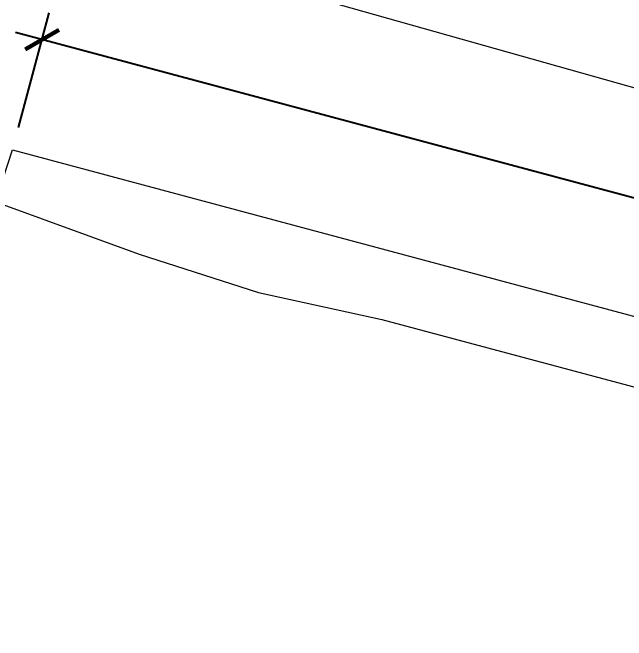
# Model space of a CAD drawing. Header units: metres. Extents: x 329311 to 330425, y 7396637 to 7397287.
# Drawn here: x 329835.23 to 329841.88, y 7397097.14 to 7397103.94 of the extents above; entities that cross this region are included whole.
import ezdxf

# ---------------------------------------------------------------- set-up
doc = ezdxf.new("R2010")
doc.units = ezdxf.units.M
doc.layers.get('0').update_dxf_attribs({"lineweight": 18})
for name, color, linetype, lineweight in [('100_SIST_VIARIO_MEIO_FIO', 8, 'Continuous', 18), ('604_CURVA_INTERM', 9, 'Continuous', 18), ('PA6_TERRENO', 6, 'Continuous', 18), ('PA6_TEXTO', 3, 'Continuous', 18)]:
    doc.layers.add(name, color=color, linetype=linetype, lineweight=lineweight)
doc.styles.add('200 Médio', font='arial.ttf', dxfattribs={"height": 0.75})
doc.styles.add('ARIAL', font='ARIAL', dxfattribs={"height": 0.2})
doc.dimstyles.new('AQ250', dxfattribs={"dimscale": 10, "dimtxt": 0.05, "dimasz": 0.03, "dimexe": 0.03, "dimexo": 0.025, "dimgap": 0.025, "dimtad": 1, "dimzin": 0, "dimdsep": 46, "dimtxsty": 'ARIAL', "dimblk": 'ARCHTICK', "dimcen": 0.09, "dimdle": 0.03, "dimclrt": 7, "dimadec": 0, "dimazin": 0, "dimtfac": 1, "dimtix": 1, "dimtmove": 2, "dimatfit": 3, "dimldrblk": 'OPEN90', "dimfxl": 1, "dimtvp": 1, "dimtolj": 1, "dimtzin": 0, "dimarcsym": 0})

# ---------------------------------------------------------------- blocks, each defined once
blk = doc.blocks.new('_ArchTick')
at = {"color": 0, "linetype": 'ByBlock', "const_width": 0.15}
blk.add_lwpolyline([(-0.5, -0.5), (0.5, 0.5)], dxfattribs=at)
blk = doc.blocks.new('*D13')
at = {"layer": 'Defpoints', "color": 0, "transparency": 16777216}
for p in [(329835.5533, 7397103.6479), (329835.2333, 7397102.4533), (329895.0034, 7397086.4419)]:
    blk.add_point(p, dxfattribs=at)
at = {"layer": 'PA6_TEXTO', "color": 0, "lineweight": -2, "transparency": 16777216}
for p, q in [((329835.2979, 7397102.6948), (329835.6309, 7397103.9377)), ((329895.6132, 7397087.5588), (329835.2635, 7397103.7255)), ((329895.0681, 7397086.6834), (329895.401, 7397087.9263))]:
    blk.add_line(p, q, dxfattribs=at)
at = {"layer": 'PA6_TEXTO', "color": 0, "lineweight": -2, "transparency": 16777216, "xscale": 0.3, "yscale": 0.3, "zscale": 0.3}
for p, rotation in [((329835.5533, 7397103.6479), 165.0035318531356), ((329895.3234, 7397087.6365), 345.0035318531356)]:
    blk.add_blockref('_ArchTick', p, dxfattribs=dict(at, rotation=rotation))
at = {"layer": 'PA6_TEXTO', "color": 7, "transparency": 16777216, "insert": (329865.6021, 7397096.2536), "char_height": 0.75, "attachment_point": 5, "rotation": 345.00353, "style": '200 Médio'}
blk.add_mtext('\\A1;61.88', dxfattribs=at)
blk = doc.blocks.new('_Open90')
at = {"color": 0, "linetype": 'ByBlock', "lineweight": -2}
for p, q in [((-0.5, 0.5), (0, 0)), ((0, 0), (-1, 0)), ((0, 0), (-0.5, -0.5))]:
    blk.add_line(p, q, dxfattribs=at)

msp = doc.modelspace()

# ---------------------------------------------------------------- linework, layer by layer
at = {"layer": '100_SIST_VIARIO_MEIO_FIO'}
msp.add_lwpolyline([(329519.9305, 7397188.4753), (329758.2581, 7397125.8231), (329820.8623, 7397109.0877), (329851.4224, 7397100.4563)], dxfattribs=at)
at = {"layer": '604_CURVA_INTERM', "elevation": 723}
msp.add_lwpolyline([(329825.1159, 7397105.1292), (329828.7914, 7397103.8094), (329832.2956, 7397102.7305), (329833.2647, 7397102.4784), (329834.5404, 7397102.0742), (329836.6026, 7397101.3261), (329837.8949, 7397100.9103), (329839.2318, 7397100.6158), (329843.092, 7397099.5857), (329844.3648, 7397099.2557), (329845.4171, 7397098.9359), (329846.6912, 7397098.5838), (329847.9638, 7397098.2807), (329850.5312, 7397097.5983), (329851.6493, 7397097.247)], dxfattribs=at)
at = {"layer": 'PA6_TERRENO'}
msp.add_lwpolyline([(329810.4416, 7397026.3875), (329835.2333, 7397102.4533), (329895.0034, 7397086.4419), (329868.8226, 7397007.3763)], close=True, dxfattribs=at)

# ---------------------------------------------------------------- dimensions: what is measured, and where the dimension line sits
at = {"layer": 'PA6_TEXTO'}
dim = msp.add_aligned_dim(p1=(329895.0034, 7397086.4419), p2=(329835.2333, 7397102.4533), distance=-1.2367, dimstyle='AQ250', override={"dimtxsty": '200 Médio'}, dxfattribs=at)
dim.commit()
dim.dimension.update_dxf_attribs({"geometry": '*D13', "text_midpoint": (329865.6021, 7397096.2536)})

doc.saveas('drawing.dxf')
